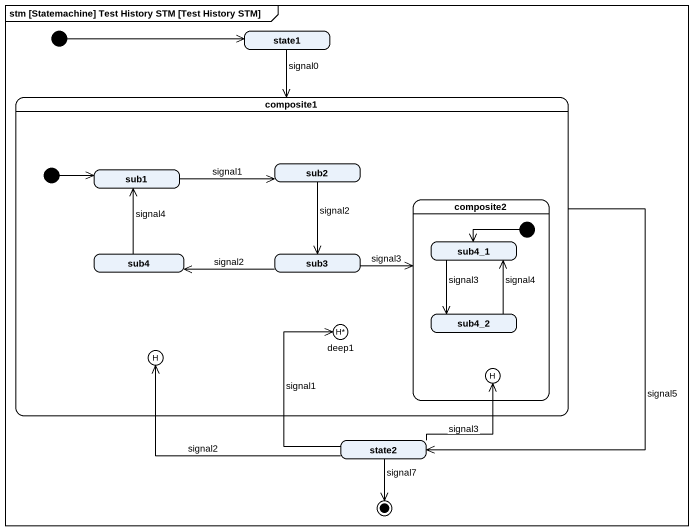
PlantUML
@startuml
mainframe stm [Statemachine] Test History STM [Test History STM]
hide empty description
state state1
state composite1 {
  state sub1
  state sub2
  state composite2 {
    state sub4_1
    state sub4_2
    state history2 <<history>>
    [*] -left-> sub4_1
  }
  state sub4
  state sub3
  state deep1 <<history*>>
  state history1 <<history>>
  [*] -right-> sub1
}
state state2
[*] -right-> state1
state1 --> composite1 : signal0
composite1 --> state2 : signal5
sub1 -right-> sub2 : signal1
sub2 --> sub3 : signal2
sub4 -up-> sub1 : signal4
sub3 -right-> composite2 : signal3
sub3 -left-> sub4 : signal2
sub4_1 --> sub4_2 : signal3
sub4_2 -up-> sub4_1 : signal4
state2 -up-> deep1 : signal1
state2 -left-> history1 : signal2
state2 -up-> history2 : signal3
state2 --> [*] : signal7
@enduml
